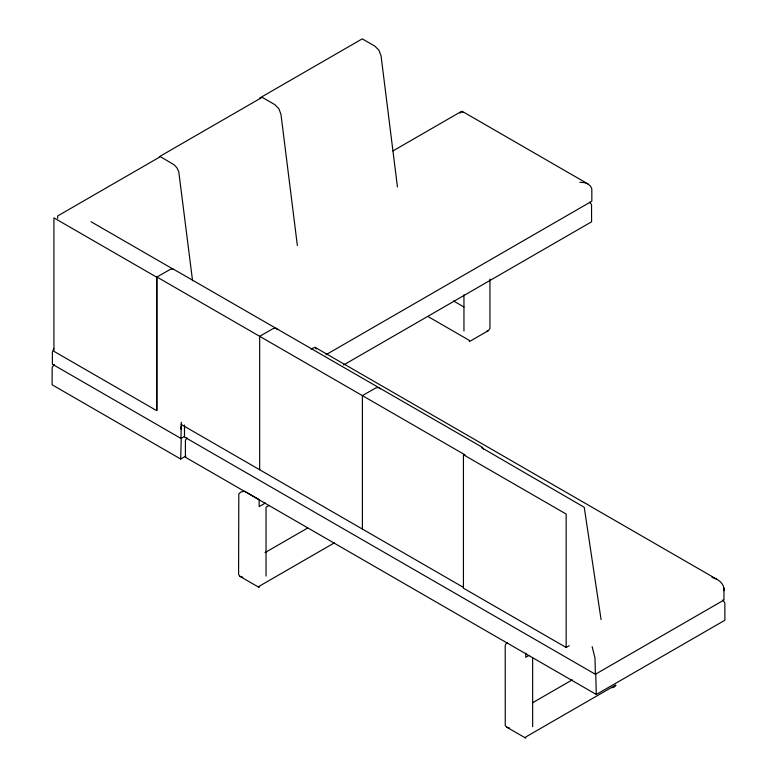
<?xml version="1.0" encoding="UTF-8"?>
<svg xmlns="http://www.w3.org/2000/svg" width="777" height="777" viewBox="0 0 777 777"><rect width="100%" height="100%" fill="white"/><g stroke="black" fill="none" stroke-linecap="round" stroke-linejoin="round"><path stroke-width="1.17" d="M184.11 436.625L180.963 438.442L181.342 422.261M180.963 429.147L180.963 426.466M723.96 590.743C724.756 585.693 720.803 581.351 716.627 579.156L315.054 347.319L310.985 348.99M615.899 685.246L614.636 686.8L612.043 687.8M181.264 437.859L180.691 459.022L185.946 455.992M53.778 348.62L52.38 352.234L52.38 364.209L180.963 438.442M460.033 113.131L462.218 111.344L587.946 183.935L590.452 186.062L591.802 188.811L591.851 201.224L325.981 354.72M54.225 364.52L52.156 367.463L52.108 384.78L180.691 459.022M186.995 437.888L185.412 440.442L185.412 457.245L596.309 694.473L724.892 620.231L724.844 602.913L722.775 599.961M428.632 316.89L469.386 340.423L469.386 341.579L488.51 330.536L489.937 328.554L489.937 279.06M259.528 98.155L362.247 38.85L374.873 46.134L378.943 50.223L381.051 55.818L397.455 187.034M159.431 156.633L262.15 97.319L274.776 104.613L278.846 108.693L280.953 114.287L297.358 245.503M156.944 410.45L156.944 277.01L170.299 269.347L173.048 268.929L482.332 447.309L483.76 449.446M392.958 150.932L461.285 111.49M343.58 364.976L591.588 221.795L591.54 204.487L589.471 202.185M334.392 542.851L259.139 586.295L259.139 587.461L240.015 576.417L238.597 574.436L238.801 493.842L240.967 491.967L244.668 491.249L259.139 499.601L259.139 506.614L265.404 502.991M269.153 505.458L266.035 507.255L266.035 576.058M265.015 552.622L307.692 527.991M525.757 653.146L525.757 657.303L528.894 655.497M566.161 647.484L566.161 514.044L463.432 454.739L463.432 588.179L566.161 647.484L569.24 645.706M532.672 702.719L572.231 679.875M184.489 425.068L184.489 437.043L595.376 674.271L723.96 600.038L723.96 588.063M507.585 642.657L505.672 644.104L505.215 645.444L505.254 725.495L506.633 727.107L525.757 738.15L525.757 736.984L615.637 685.1M488.51 330.536L486.936 331.148M579.885 182.333L584.518 182.634L587.946 183.935M242.812 577.214L240.015 576.417M509.43 727.903L508.207 727.719M711.994 577.408L716.627 579.156M507.643 727.554L506.633 727.107M453.535 300.981L463.937 306.993M91.064 221.756L172.824 268.959M481.701 447.727L584.246 507.303L601.058 619.541M156.944 277.01L465.112 454.924M181.051 424.368L463.024 587.159M315.054 347.319L316.307 348.96M462.218 111.344L462.888 112.412M380.477 388.888L378.496 387.548L375.747 387.956L362.393 395.619L362.393 529.059M277.748 329.584L275.767 328.244L273.028 328.652L259.673 336.315L259.673 469.755M592.142 646.61L594.997 658.09L595.376 674.271M595.736 673.309L596.309 694.473M192.57 280.769L178.778 171.756L177.059 168.036L174.456 164.996L160.373 156.663L57.653 215.967L57.653 218.395M532.653 657.944L532.653 726.748M463.956 294.813L463.956 331.021M156.653 277.175L53.924 217.871L53.924 351.311L156.653 410.615L156.653 277.175"/></g></svg>
